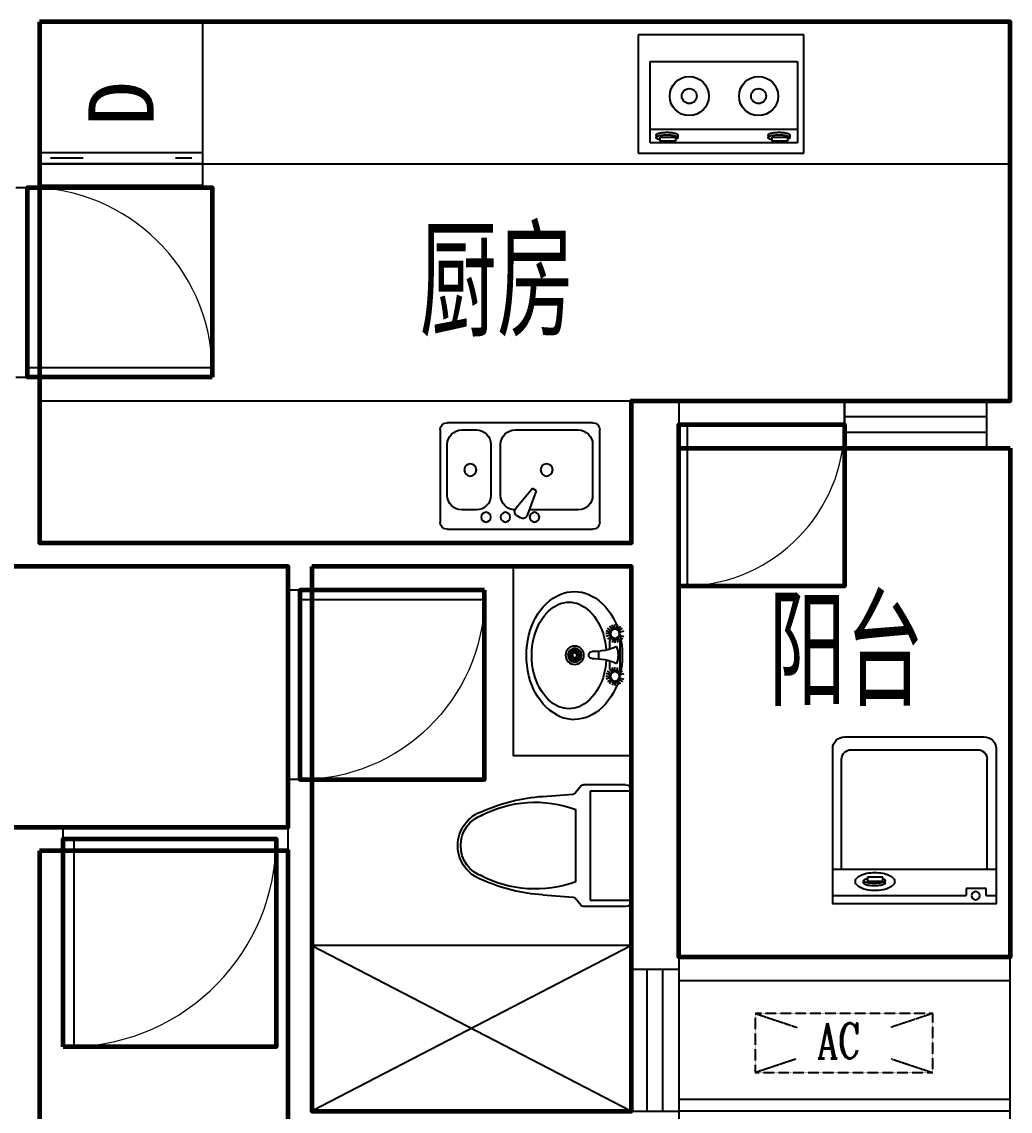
# Model space of a CAD drawing. Extents: x 4841515 to 4876615, y -1283548 to -1262748.
# Drawn here: x 4861440 to 4865615, y -1279148 to -1274548 of the extents above; entities that cross this region are included whole.
import ezdxf
from ezdxf.enums import TextEntityAlignment as Align

# ---------------------------------------------------------------- set-up
doc = ezdxf.new("R2010")
doc.units = 0
doc.header["$MEASUREMENT"] = 0
doc.linetypes.add('DASH', pattern=[0.35, 0.25, -0.1])
doc.layers.get('0').update_dxf_attribs({"linetype": 'CONTINUOUS'})
for name, color, linetype in [('4-BACLONY', 6, 'CONTINUOUS'), ('F1', 8, 'CONTINUOUS'), ('j', 8, 'CONTINUOUS'), ('J-厨房', 8, 'CONTINUOUS'), ('KTIAO', 124, 'CONTINUOUS'), ('PUB_TEXT', 7, 'CONTINUOUS'), ('WALL', 2, 'CONTINUOUS'), ('WINDOW', 4, 'CONTINUOUS'), ('洁具', 223, 'CONTINUOUS')]:
    doc.layers.add(name, color=color, linetype=linetype)
for name, color, linetype, lineweight in [('GT_卧室', 1, 'CONTINUOUS', 60), ('GT_卫生间', 5, 'CONTINUOUS', 60), ('GT_厨房', 4, 'CONTINUOUS', 60), ('GT_过道', 30, 'CONTINUOUS', 60), ('GT_门', 245, 'CONTINUOUS', 60), ('GT_阳台', 6, 'CONTINUOUS', 60)]:
    doc.layers.add(name, color=color, linetype=linetype, lineweight=lineweight)
doc.styles.add('-黑体', font='simhei.ttf', dxfattribs={"width": 0.8})
doc.styles.add('_ROMANC', font='ROMANC', dxfattribs={"width": 0.6})
doc.styles.add('ATT', font='TXT')
doc.styles.add('DIM_FONT', font='SIMPLEX.shx', dxfattribs={"width": 0.8})

# ---------------------------------------------------------------- blocks, each defined once
blk = doc.blocks.new('11PDRY03')
at = {"color": 0, "linetype": 'ByBlock'}
for p, q in [((0, 30), (30, 30)), ((0, 0), (0, 30)), ((4, 0), (4, 30)), ((6, 0), (6, 30)), ((30, 30), (30, 0)), ((5, 25), (5, 28)), ((5, 2), (5, 8)), ((30, 0), (0, 0))]:
    blk.add_line(p, q, dxfattribs=at)
at = {"color": 0, "linetype": 'ByBlock', "style": 'ATT', "flags": 8}
blk.add_attdef('LABEL', text='', height=12, dxfattribs=at).set_placement((15, 15), align=Align.MIDDLE)
at = {"color": 0, "linetype": 'ByBlock', "style": 'ATT'}
for tag, p, flags in [('ITEM', (0, -13), 3), ('ROOM_NUMBER', (0, -22), 1), ('DEPTH', (0, -30), 3), ('WIDTH', (0, -38), 3)]:
    blk.add_attdef(tag, p, '', height=6, dxfattribs=dict(at, flags=flags))
blk = doc.blocks.new('-BATH2')
at = {"layer": 'F1', "xscale": 23, "yscale": 23, "zscale": 23}
blk.add_blockref('11PDRY03', (3.4, 3.3), dxfattribs=at).add_auto_attribs({'LABEL': 'D'})
blk = doc.blocks.new('M_B0OPK')
for p, q in [((-0.5, 0.5), (0.5, 0.5)), ((0.5, 0.1667), (-0.5, 0.1667)), ((0.5, -0.1667), (-0.5, -0.1667)), ((-0.5, -0.5), (0.5, -0.5))]:
    blk.add_line(p, q)
blk = doc.blocks.new('A$C41EE4F51')
for p, q in [((35.5, 647.4), (66.1, 647.4)), ((36.3, 647.4), (36.3, 690)), ((66.1, 647.4), (66.1, 564.3)), ((144.8, 652.3), (611.5, 652.3)), ((145.2, 690), (145.2, 0)), ((651.5, 77.7), (651.5, 612.3)), ((66.1, 564.3), (35.5, 564.3)), ((36.3, 0), (36.3, 564.3)), ((87.4, 222), (99.1, 221.9)), ((96.8, 211.5), (113.4, 211.5)), ((96.8, 146.9), (96.8, 211.5)), ((113.4, 211.5), (113.4, 146.9)), ((113.4, 146.9), (96.8, 146.9)), ((88.5, 130.2), (99, 130.2)), ((144.8, 37.7), (611.5, 37.7))]:
    blk.add_line(p, q)
at = {"elevation": 0}
blk.add_lwpolyline([(706.3, 50), (706.3, 640, 0.414214), (656.3, 690), (0.5, 690), (0.5, 0), (656.3, 0, 0.414214)], format="xyb", close=True, dxfattribs=at)
blk.add_circle((35.5, 603.7), 17.5)
for centre, radius, start, end in [((611.5, 612.3), 40, 0, 90), ((166.4, 192), 108.5, 155.2655, 169.1967), ((122.2, 212.3), 59.9, 131.9599, 155.2655), ((94.9, 242.6), 19.1, 90, 131.9599), ((94.9, 242.6), 19.1, 48.0401, 90), ((67.6, 212.3), 59.9, 24.7345, 48.0401), ((23.5, 192), 108.5, 10.8033, 24.7345), ((236.6, 178.5), 180, 169.1967, 180), ((254.2, 176), 177.5, 173.9017, 180), ((171.6, 184.9), 94.4, 165.5369, 173.9017), ((120.2, 198.1), 41.3, 148.0894, 165.5369), ((88.5, 217.8), 4.03, 90, 148.0894), ((264.7, 176), 177.5, 173.9017, 180), ((182.1, 184.9), 94.4, 165.5369, 173.9017), ((88.5, 217.8), 4.03, 72.0546, 90), ((130.7, 198.1), 41.3, 148.0894, 165.5369), ((99, 217.8), 4.03, 90, 148.0894), ((99, 217.8), 4.03, 31.9106, 90), ((67.4, 198.1), 41.3, 18.9155, 31.9106), ((-46.8, 178.5), 180, 0, 10.8033), ((236.6, 178.5), 180, 180, 190.8033), ((166.4, 165.1), 108.5, 190.8033, 204.7345), ((254.2, 176), 177.5, 180, 186.0983), ((171.6, 167.2), 94.4, 186.0983, 194.4631), ((120.2, 154), 41.3, 194.4631, 211.9106), ((264.7, 176), 177.5, 180, 186.0983), ((182.1, 167.2), 94.4, 186.0983, 194.4631), ((130.7, 154), 41.3, 194.4631, 211.9106), ((67.4, 154), 41.3, 328.0894, 345.5369), ((16, 167.2), 94.4, 345.5369, 347.5389), ((23.5, 165.1), 108.5, 335.2655, 349.1967), ((-46.8, 178.5), 180, 349.1967, 0), ((122.2, 144.8), 59.9, 204.7345, 228.0401), ((94.9, 114.4), 19.1, 228.0401, 270), ((88.5, 134.3), 4.03, 211.9106, 270), ((94.9, 114.4), 19.1, 270, 311.9599), ((99, 134.3), 4.03, 211.9106, 270), ((99, 134.3), 4.03, 270, 328.0894), ((67.6, 144.8), 59.9, 311.9599, 335.2655), ((611.5, 77.7), 40, 270, 0)]:
    blk.add_arc(centre, radius, start, end)
at = {"oblique": -180, "text_generation_flag": 4, "width": 0.8, "flags": 9}
for tag in ['XSIZE', 'YSIZE']:
    blk.add_attdef(tag, (0.5, 345), '', height=0.5, rotation=270, dxfattribs=at)
blk = doc.blocks.new('A$C633E5647')
at = {"rotation": 270}
blk.add_blockref('A$C41EE4F51', (0, 706.3), dxfattribs=at)
blk = doc.blocks.new('A$C0A224319')
at = {"layer": 'KTIAO', "linetype": 'DASH'}
for p, q in [((0, 250), (0, 0)), ((750, 250), (0, 250)), ((0, 250), (176.8, 191.1)), ((750, 250), (573.2, 191.1)), ((750, 0), (750, 250)), ((172.2, 57.4), (0, 0)), ((575.5, 58.2), (750, 0)), ((0, 0), (750, 0))]:
    blk.add_line(p, q, dxfattribs=at)
at = {"layer": 'KTIAO', "style": '_ROMANC', "width": 0.7}
blk.add_text('AC', height=148.6, rotation=360, dxfattribs=at).set_placement((261.2, 60))
at = {"layer": 'KTIAO', "style": 'DIM_FONT', "oblique": 360, "width": 0.6, "flags": 9}
for tag in ['YSIZE', 'XSIZE']:
    blk.add_attdef(tag, (0, 0), '', height=0.5, rotation=360, dxfattribs=at)
blk = doc.blocks.new('A$C4151635E')
for p, q in [((500.6, 700), (0.6, 700)), ((0.6, 700), (0.6, 0)), ((500.6, 0), (500.6, 700)), ((113.7, 50.7), (113.7, 673.5)), ((113.7, 673.5), (456.2, 673.5)), ((400.5, 673.5), (400.5, 50.7)), ((456.2, 673.5), (456.2, 50.7)), ((422.7, 640.9), (434.4, 640.8)), ((432.2, 630.4), (448.8, 630.4)), ((432.2, 565.7), (432.2, 630.4)), ((448.8, 630.4), (448.8, 565.7)), ((448.8, 565.7), (432.2, 565.7)), ((423.9, 549.1), (434.4, 549.1)), ((422.7, 167.9), (434.4, 167.8)), ((432.2, 92.7), (432.2, 157.4)), ((432.2, 157.4), (448.8, 157.4)), ((448.8, 157.4), (448.8, 92.7)), ((448.8, 92.7), (432.2, 92.7)), ((456.2, 50.7), (113.7, 50.7)), ((423.9, 76.1), (434.4, 76.1)), ((0.6, 0), (500.6, 0))]:
    blk.add_line(p, q)
for points in [[(423.9, 549.1, -0.259034), (420.4, 551, -0.076276), (415.5, 562.5, -0.036515), (413.1, 576.1, -0.026615), (412, 594.9, -0.026615), (413.1, 613.8, -0.036515), (415.5, 627.3, -0.076276), (420.4, 638.9, -0.259034), (423.9, 640.8, -0.078462), (425.1, 640.6, -0.056762)], [(434.4, 549.1, -0.259034), (431, 551, -0.076276), (426, 562.5, -0.036515), (423.6, 576.1, -0.026615), (422.6, 594.9, -0.026615), (423.6, 613.8, -0.036515), (426, 627.3, -0.076276), (431, 638.9, -0.259034), (434.4, 640.8, -0.259034), (437.8, 638.9, -0.056762), (441.8, 630.4, -0.036515)], [(443.5, 565.7, -0.008736), (442.7, 562.5, -0.076276), (437.8, 551, -0.259034), (434.4, 549.1, -0.259034)], [(423.9, 76.1, -0.259034), (420.4, 78, -0.076276), (415.5, 89.5, -0.036515), (413.1, 103.1, -0.026615), (412, 121.9, -0.026615), (413.1, 140.8, -0.036515), (415.5, 154.3, -0.076276), (420.4, 165.9, -0.259034), (423.9, 167.8, -0.078462), (425.1, 167.6, -0.056762)], [(434.4, 76.1, -0.259034), (431, 78, -0.076276), (426, 89.5, -0.036515), (423.6, 103.1, -0.026615), (422.6, 121.9, -0.026615), (423.6, 140.8, -0.036515), (426, 154.3, -0.076276), (431, 165.9, -0.259034), (434.4, 167.8, -0.259034), (437.8, 165.9, -0.056762), (441.8, 157.4, -0.036515)], [(443.5, 92.7, -0.008736), (442.7, 89.5, -0.076276), (437.8, 78, -0.259034), (434.4, 76.1, -0.259034)]]:
    blk.add_lwpolyline(points, format="xyb")
for centre, radius in [((259.2, 508.4), 82.5), ((259.2, 508.4), 31.6), ((259.2, 215.8), 82.5), ((259.2, 215.8), 31.6)]:
    blk.add_circle(centre, radius)
at = {"style": 'DIM_FONT', "oblique": -180, "text_generation_flag": 4, "width": 0.8, "flags": 9}
for tag in ['YSIZE', 'XSIZE']:
    blk.add_attdef(tag, (0.6, 700), '', height=0.5, rotation=270, dxfattribs=at)
blk = doc.blocks.new('M_E29JIV')
at = {"color": 0, "linetype": 'ByBlock'}
for p, q in [((30.7, 337.5), (419.3, 337.5)), ((0, -306.8), (0, 306.8)), ((358, 306.8), (143.2, 306.8)), ((450, 306.8), (450, -306.8)), ((81.8, 245.5), (81.8, 40)), ((419.3, -20.5), (419.3, 245.5)), ((58.9, 31.4), (162.5, 70.2)), ((172.8, 52.5), (87.3, -17.8)), ((162.5, 70.2), (172.8, 52.5)), ((48.4, 2), (56.6, -12.3)), ((143.2, -81.8), (358, -81.8)), ((358, -122.7), (143.2, -122.7)), ((81.8, -184.1), (81.8, -245.5)), ((419.3, -245.5), (419.3, -184.1)), ((143.2, -306.8), (358, -306.8)), ((419.3, -337.5), (30.7, -337.5))]:
    blk.add_line(p, q, dxfattribs=at)
for centre, radius in [((250.6, 112.5), 25.6), ((51.1, 61.4), 20.5), ((51.1, -61.4), 20.5), ((51.1, -143.2), 20.5), ((250.6, -209.7), 25.6)]:
    blk.add_circle(centre, radius, dxfattribs=at)
for centre, radius, start, end in [((30.7, 306.8), 30.7, 90, 180), ((419.3, 306.8), 30.7, 0, 90), ((143.2, 245.5), 61.4, 90, 180), ((358, 245.5), 61.4, 0, 90), ((66.1, 12.3), 20.5, 110.5377, 210), ((74.3, -2), 20.5, 210, 309.4623), ((143.2, -20.5), 61.4, 180, 270), ((358, -20.5), 61.4, 270, 0), ((143.2, -184.1), 61.4, 90, 180), ((358, -184.1), 61.4, 0, 90), ((143.2, -245.5), 61.4, 180, 270), ((358, -245.5), 61.4, 270, 0), ((30.7, -306.8), 30.7, 180, 270), ((419.3, -306.8), 30.7, 270, 0)]:
    blk.add_arc(centre, radius, start, end, dxfattribs=at)
at = {"style": 'DIM_FONT', "width": 0.8, "flags": 9}
for tag in ['YSIZE', 'XSIZE']:
    blk.add_attdef(tag, (0, 0), '', height=0.5, dxfattribs=at)
blk = doc.blocks.new('toilet20')
at = {"layer": 'j'}
for p, q in [((-231.8, 0), (231.8, 0)), ((230.2, 0), (230.2, -174.6)), ((-257.2, -25.4), (-257.2, -202.3)), ((-230.2, -174.6), (-230.2, 0)), ((257.2, -25.4), (257.2, -202.3)), ((230.2, -174.6), (-230.2, -174.6)), ((-252.6, -212), (-221.8, -237.7)), ((252.6, -212), (221.8, -237.7)), ((-208, -374.7), (-217.3, -246.5)), ((-152.4, -235), (152.4, -235)), ((208, -374.7), (217.3, -246.5))]:
    blk.add_line(p, q, dxfattribs=at)
for centre, radius, start, end in [((231.8, -25.4), 25.4, 0, 90), ((-231.8, -25.4), 25.4, 90, 180), ((-244.5, -202.3), 12.7, 180, 230.1944), ((244.5, -202.3), 12.7, 309.8056, 0), ((-230, -247.4), 12.7, 4.1704, 50.1944), ((309.5, -406.6), 492.7, 159.6179, 208.0402), ((-309.5, -406.6), 492.7, 331.9598, 20.3821), ((230, -247.4), 12.7, 129.8056, 175.8296), ((531.5, -327.1), 741, 183.6819, 203.8813), ((-531.5, -327.1), 741, 336.1187, 356.3181), ((0, -580), 153.5, 197.8712, 270), ((-2.1, -586.4), 134.4, 197.6294, 270.8997), ((0, -580), 153.5, 270, 342.1288), ((2.1, -586.4), 134.4, 269.1003, 342.3706)]:
    blk.add_arc(centre, radius, start, end, dxfattribs=at)
blk = doc.blocks.new('toilet3')
at = {"layer": 'j'}
for p, q in [((-131.2, 374.8), (-148.1, 366.1)), ((-113.6, 382.2), (-131.2, 374.8)), ((-95.7, 388.5), (-113.6, 382.2)), ((-82.3, 368), (-97.4, 362.8)), ((-74.8, 394.3), (-95.7, 388.5)), ((-64.1, 373.1), (-82.3, 368)), ((-53.7, 398.8), (-74.8, 394.3)), ((-45.6, 377.1), (-64.1, 373.1)), ((-32.3, 402.1), (-53.7, 398.8)), ((-26.9, 379.9), (-45.6, 377.1)), ((-10.8, 404), (-32.3, 402.1)), ((-8.1, 381.6), (-26.9, 379.9)), ((10.8, 404.7), (-10.8, 404)), ((10.8, 382.2), (-8.1, 381.6)), ((32.4, 404), (10.8, 404.7)), ((29.7, 381.6), (10.8, 382.2)), ((48.5, 379.9), (29.7, 381.6)), ((53.9, 402.1), (32.4, 404)), ((67.2, 377.1), (48.5, 379.9)), ((75.3, 398.8), (53.9, 402.1)), ((85.7, 373.1), (67.2, 377.1)), ((96.4, 394.3), (75.3, 398.8)), ((103.9, 368), (85.7, 373.1)), ((117.3, 388.5), (96.4, 394.3)), ((119, 362.8), (103.9, 368)), ((135.3, 382.2), (117.3, 388.5)), ((152.8, 374.8), (135.3, 382.2)), ((169.8, 366.1), (152.8, 374.8)), ((-194.4, 333.7), (-207.6, 320.9)), ((-180.1, 345.4), (-194.4, 333.7)), ((-164.5, 356.3), (-180.1, 345.4)), ((-164.4, 322.6), (-174.9, 312.5)), ((-148.1, 366.1), (-164.5, 356.3)), ((-153.1, 331.9), (-164.4, 322.6)), ((-140, 341), (-153.1, 331.9)), ((-126.3, 349.2), (-140, 341)), ((-112.1, 356.5), (-126.3, 349.2)), ((-97.4, 362.8), (-112.1, 356.5)), ((133.7, 356.5), (119, 362.8)), ((147.9, 349.2), (133.7, 356.5)), ((161.6, 341), (147.9, 349.2)), ((174.7, 331.9), (161.6, 341)), ((186.1, 356.3), (169.8, 366.1)), ((186, 322.6), (174.7, 331.9)), ((196.5, 312.5), (186, 322.6)), ((201.7, 345.4), (186.1, 356.3)), ((216, 333.7), (201.7, 345.4)), ((229.2, 320.9), (216, 333.7)), ((-240, 276.5), (-246.8, 262.5)), ((-230.5, 292.2), (-240, 276.5)), ((-219.6, 307), (-230.5, 292.2)), ((-207.6, 320.9), (-219.6, 307)), ((-200.7, 277.2), (-205.5, 267.4)), ((-193.1, 289.7), (-200.7, 277.2)), ((-184.5, 301.5), (-193.1, 289.7)), ((-174.9, 312.5), (-184.5, 301.5)), ((206.1, 301.5), (196.5, 312.5)), ((214.7, 289.7), (206.1, 301.5)), ((222.3, 277.2), (214.7, 289.7)), ((227.1, 267.4), (222.3, 277.2)), ((241.2, 307), (229.2, 320.9)), ((252.1, 292.2), (241.2, 307)), ((261.6, 276.5), (252.1, 292.2)), ((261.6, 276.5), (268.4, 262.5)), ((-256.1, 233), (-258.4, 217.7)), ((-252.2, 248), (-256.1, 233)), ((-246.8, 262.5), (-252.2, 248)), ((-213.6, 235.6), (-214.2, 224.7)), ((-212, 246.5), (-213.6, 235.6)), ((-209.3, 257.1), (-212, 246.5)), ((-205.5, 267.4), (-209.3, 257.1)), ((9.9, 210.5), (9.9, 230)), ((230.9, 257.1), (227.1, 267.4)), ((233.6, 246.5), (230.9, 257.1)), ((235.2, 235.6), (233.6, 246.5)), ((235.8, 224.7), (235.2, 235.6)), ((268.4, 262.5), (273.8, 248)), ((273.8, 248), (277.7, 233)), ((277.7, 233), (280, 217.7)), ((-258.4, 217.7), (-259.2, 202.2)), ((-259.2, 202.2), (-258.4, 186.7)), ((-258.4, 186.7), (-256.1, 171.4)), ((-214.2, 224.7), (-213.6, 213.7)), ((-213.6, 213.7), (-212, 202.9)), ((-212, 202.9), (-209.3, 192.3)), ((-209.3, 192.3), (-205.5, 182)), ((0.2, 200.8), (-19.2, 200.8)), ((0.7, 203.8), (-17.8, 209.8)), ((0.7, 197.8), (-17.8, 191.8)), ((2.1, 206.5), (-13.7, 218)), ((2.1, 195.1), (-13.7, 183.7)), ((4.2, 208.7), (-7.2, 224.4)), ((4.2, 192.9), (-7.2, 177.2)), ((6.9, 210.1), (0.9, 228.6)), ((6.9, 191.6), (0.9, 173.1)), ((9.9, 191.1), (9.9, 171.6)), ((13, 210.1), (19, 228.6)), ((13, 191.6), (19, 173.1)), ((15.7, 208.7), (27.1, 224.4)), ((15.7, 192.9), (27.1, 177.2)), ((17.8, 206.5), (33.6, 218)), ((17.8, 195.1), (33.6, 183.7)), ((19.2, 203.8), (37.7, 209.8)), ((19.2, 197.8), (37.7, 191.8)), ((19.7, 200.8), (39.1, 200.8)), ((227.1, 182), (230.9, 192.3)), ((230.9, 192.3), (233.6, 202.9)), ((233.6, 202.9), (235.2, 213.7)), ((235.2, 213.7), (235.8, 224.7)), ((277.7, 171.4), (280, 186.7)), ((280, 217.7), (280.8, 202.2)), ((280, 186.7), (280.8, 202.2)), ((-256.1, 171.4), (-252.2, 156.4)), ((-252.2, 156.4), (-246.8, 141.8)), ((-246.8, 141.8), (-240, 127.9)), ((-205.5, 182), (-200.7, 172.1)), ((-200.7, 172.1), (-193.1, 159.7)), ((-193.1, 159.7), (-184.5, 147.9)), ((-184.5, 147.9), (-174.9, 136.9)), ((196.5, 136.9), (206.1, 147.9)), ((206.1, 147.9), (214.7, 159.7)), ((214.7, 159.7), (222.3, 172.1)), ((222.3, 172.1), (227.1, 182)), ((261.6, 127.9), (268.4, 141.8)), ((268.4, 141.8), (273.8, 156.4)), ((273.8, 156.4), (277.7, 171.4)), ((-240, 127.9), (-230.5, 112.2)), ((-230.5, 112.2), (-219.6, 97.3)), ((-219.6, 97.3), (-207.6, 83.4)), ((-174.9, 136.9), (-164.4, 126.7)), ((-164.4, 126.7), (-153.1, 117.5)), ((-153.1, 117.5), (-140, 108.3)), ((-140, 108.3), (-126.3, 100.1)), ((-126.3, 100.1), (-112.1, 92.8)), ((-112.1, 92.8), (-97.4, 86.6)), ((24.6, 99.4), (-6.6, 99.4)), ((119, 86.6), (133.7, 92.8)), ((133.7, 92.8), (147.9, 100.1)), ((147.9, 100.1), (161.6, 108.3)), ((161.6, 108.3), (174.7, 117.5)), ((174.7, 117.5), (186, 126.7)), ((186, 126.7), (196.5, 136.9)), ((229.2, 83.4), (241.2, 97.3)), ((241.2, 97.3), (252.1, 112.2)), ((252.1, 112.2), (261.6, 127.9)), ((-207.6, 83.4), (-194.4, 70.6)), ((-194.4, 70.6), (-180.1, 59)), ((-180.1, 59), (-164.5, 48.1)), ((-164.5, 48.1), (-148.1, 38.3)), ((-97, 42.3), (-112.7, 53.7)), ((-92.7, 46.6), (-104.1, 62.3)), ((-97.4, 86.6), (-82.3, 81.3)), ((-87.2, 49.3), (-93.2, 67.8)), ((-82.3, 81.3), (-64.1, 76.2)), ((-81.2, 50.3), (-81.2, 69.7)), ((-75.2, 49.3), (-69.2, 67.8)), ((-69.8, 46.6), (-58.3, 62.3)), ((-65.5, 42.3), (-49.7, 53.7)), ((-64.1, 76.2), (-45.6, 72.3)), ((-15.7, 52.8), (-49.1, 52.8)), ((-45.6, 72.3), (-26.9, 69.4)), ((-26.9, 69.4), (-11.6, 68.1)), ((29.8, 67.7), (48.5, 69.4)), ((67.1, 52.8), (33.7, 52.8)), ((48.5, 69.4), (67.2, 72.3)), ((67.2, 72.3), (85.7, 76.2)), ((83.5, 42.3), (67.8, 53.7)), ((87.8, 46.6), (76.4, 62.3)), ((85.7, 76.2), (103.9, 81.3)), ((93.2, 49.3), (87.2, 67.8)), ((99.3, 50.3), (99.3, 69.7)), ((103.9, 81.3), (119, 86.6)), ((105.3, 49.3), (111.3, 67.8)), ((110.7, 46.6), (122.1, 62.3)), ((115, 42.3), (130.7, 53.7)), ((169.8, 38.3), (186.1, 48.1)), ((186.1, 48.1), (201.7, 59)), ((201.7, 59), (216, 70.6)), ((216, 70.6), (229.2, 83.4)), ((-148.1, 38.3), (-131.2, 29.6)), ((-131.2, 29.6), (-113.6, 22.1)), ((-100.7, 30.8), (-120.1, 30.8)), ((-99.7, 36.8), (-118.2, 42.9)), ((-99.7, 24.8), (-118.2, 18.8)), ((-113.6, 22.1), (-95.7, 15.8)), ((-97, 19.4), (-112.7, 7.9)), ((-92.7, 15.1), (-104.1, -0.7)), ((-95.7, 15.8), (-74.8, 10)), ((-87.2, 12.3), (-93.2, -6.2)), ((-75.2, 12.3), (-69.2, -6.2)), ((-74.8, 10), (-53.7, 5.5)), ((-69.8, 15.1), (-58.3, -0.7)), ((-65.5, 19.4), (-49.7, 7.9)), ((-62.7, 36.8), (-44.2, 42.9)), ((-62.7, 24.8), (-44.2, 18.8)), ((-61.8, 30.8), (-42.3, 30.8)), ((-53.7, 5.5), (-32.3, 2.3)), ((67.1, 8.9), (-49.1, 8.9)), ((-32.3, 2.3), (-10.8, 0.3)), ((-10.8, 0.3), (10.8, -0.3)), ((10.8, -0.3), (32.4, 0.3)), ((32.4, 0.3), (53.9, 2.3)), ((53.9, 2.3), (75.3, 5.5)), ((79.8, 30.8), (60.3, 30.8)), ((80.7, 36.8), (62.2, 42.9)), ((80.7, 24.8), (62.2, 18.8)), ((83.5, 19.4), (67.8, 7.9)), ((75.3, 5.5), (96.4, 10)), ((87.8, 15.1), (76.4, -0.7)), ((93.2, 12.3), (87.2, -6.2)), ((96.4, 10), (117.3, 15.8)), ((105.3, 12.3), (111.3, -6.2)), ((110.7, 15.1), (122.1, -0.7)), ((115, 19.4), (130.7, 7.9)), ((117.3, 15.8), (135.3, 22.1)), ((117.8, 36.8), (136.3, 42.9)), ((117.8, 24.8), (136.3, 18.8)), ((118.7, 30.8), (138.2, 30.8)), ((135.3, 22.1), (152.8, 29.6)), ((152.8, 29.6), (169.8, 38.3))]:
    blk.add_line(p, q, dxfattribs=at)
for centre, radius in [((9.9, 200.8), 38.9), ((9.9, 200.8), 29.2), ((9.9, 200.8), 9.73), ((-81.2, 30.8), 19.5), ((99.3, 30.8), 19.5)]:
    blk.add_circle(centre, radius, dxfattribs=at)
for centre, radius, start, end in [((9, 127.1), 14.6, 0, 180), ((-245.1, 121.9), 239.6, 335.8374, 1.2386), ((263.1, 121.9), 239.6, 178.7614, 204.1626), ((9, 122.8), 105.1, 250.2486, 289.7514)]:
    blk.add_arc(centre, radius, start, end, dxfattribs=at)
blk = doc.blocks.new('$DorLib2D$00000001')
for p, q in [((0.45, 0.975), (0.5, 0.975)), ((0.45, 0), (0.45, 0.975)), ((0.5, 0), (0.5, 0.975)), ((0.5, 0), (0.45, 0))]:
    blk.add_line(p, q)
at = {"lineweight": 13}
blk.add_arc((0.475, 0), 0.975, 91.4693, 180, dxfattribs=at)
blk = doc.blocks.new('$TCHSYS$DOOR2D')
for p, q in [((0.45, 0.975), (0.5, 0.975)), ((0.45, 0), (0.45, 0.975)), ((0.5, 0), (0.5, 0.975)), ((0.5, 0), (0.45, 0))]:
    blk.add_line(p, q)
at = {"lineweight": 13}
blk.add_arc((0.475, 0), 0.975, 91.46928, 180, dxfattribs=at)

msp = doc.modelspace()

# ---------------------------------------------------------------- linework, layer by layer
at = {"layer": '4-BACLONY'}
for p, q in [((4865615.2, -1278497.6), (4864215.2, -1278497.6)), ((4865615.2, -1278597.6), (4864215.2, -1278597.6))]:
    msp.add_line(p, q, dxfattribs=at)
at = {"layer": 'GT_卧室'}
msp.add_lwpolyline([(4861515.1, -1278047.6), (4861515.7, -1282747.6), (4864015.2, -1282747.6), (4864015.2, -1279247.6), (4862565.2, -1279247.6), (4862565.2, -1278047.6), (4861515.1, -1278047.8)], dxfattribs=at)
at = {"layer": 'GT_卫生间'}
msp.add_lwpolyline([(4862665.2, -1276847.6), (4862665.2, -1279147.6), (4864015.2, -1279147.6), (4864015.2, -1276847.6), (4862665.2, -1276847.6)], dxfattribs=at)
at = {"layer": 'GT_厨房'}
msp.add_lwpolyline([(4861515.2, -1274547.6), (4861515.2, -1276747.6), (4864015.2, -1276747.6), (4864015.2, -1276147.6), (4865615.2, -1276147.6), (4865615.2, -1274547.6), (4861515.2, -1274547.6)], dxfattribs=at)
at = {"layer": 'GT_过道'}
msp.add_lwpolyline([(4856015.2, -1276047.6), (4856015.2, -1277147.6), (4857715.2, -1277147.6), (4857715.2, -1277947.6), (4862565.1, -1277947.6), (4862565.1, -1276847.6), (4860115.2, -1276847.6), (4860115.2, -1276047.6), (4856015.2, -1276047.6)], dxfattribs=at)
at = {"layer": 'GT_门'}
for points in [[(4862245.2, -1276047.6), (4861465.2, -1276047.6), (4861465.2, -1275247.6), (4862245.2, -1275247.6), (4862245.2, -1276047.6)], [(4864215.2, -1276930.1), (4864215.2, -1276247.6), (4864915.2, -1276247.6), (4864915.2, -1276930.1), (4864215.2, -1276930.1)], [(4863395.2, -1276947.6), (4862615.2, -1276947.6), (4862615.2, -1277747.6), (4863395.2, -1277747.6), (4863395.2, -1276947.6)], [(4861615.1, -1278875.1), (4861615.1, -1277997.6), (4862515.1, -1277997.6), (4862515.1, -1278875.1), (4861615.1, -1278875.1)]]:
    msp.add_lwpolyline(points, dxfattribs=at)
at = {"layer": 'GT_阳台'}
msp.add_lwpolyline([(4865615.2, -1276347.6), (4865615.2, -1278497.6), (4864215.2, -1278497.6), (4864215.2, -1276347.6), (4865615.2, -1276347.6)], dxfattribs=at)
at = {"layer": 'J-厨房'}
for p, q in [((4861515.2, -1275147.6), (4865615.2, -1275147.6)), ((4861515.2, -1276147.6), (4864015.2, -1276147.6)), ((4863515.2, -1276847.6), (4863515.2, -1277647.6)), ((4864015.2, -1277647.6), (4863515.2, -1277647.6)), ((4864015.2, -1278447.6), (4862665.2, -1279147.6)), ((4862665.2, -1278447.6), (4864015.2, -1279147.6)), ((4864015.2, -1278447.6), (4862665.2, -1278447.6))]:
    msp.add_line(p, q, dxfattribs=at)
at = {"layer": 'KTIAO'}
for p, q in [((4865615.2, -1279097.6), (4864215.2, -1279097.6)), ((4865615.2, -1279147.6), (4864215.2, -1279147.6))]:
    msp.add_line(p, q, dxfattribs=at)
at = {"layer": 'WALL'}
for p, q in [((4861515.2, -1274547.6), (4865615.2, -1274547.6)), ((4861515.2, -1274547.6), (4861515.2, -1275247.6)), ((4865615.2, -1276147.6), (4865615.2, -1274547.6)), ((4865615.2, -1276147.6), (4865615.2, -1274547.6)), ((4861415.2, -1275247.6), (4861515.2, -1275247.6)), ((4861415.2, -1276047.6), (4861515.2, -1276047.6)), ((4861515.2, -1276047.6), (4861515.2, -1276747.6)), ((4864215.2, -1276147.6), (4864015.2, -1276147.6)), ((4864015.2, -1276147.6), (4864015.2, -1276747.6)), ((4864215.2, -1276147.6), (4864215.2, -1278547.6)), ((4864915.2, -1276347.6), (4864915.2, -1276147.6)), ((4864915.2, -1276147.6), (4864915.2, -1276347.6)), ((4865515.2, -1276147.6), (4865515.2, -1276347.6)), ((4865515.2, -1276147.6), (4865615.2, -1276147.6)), ((4865515.2, -1276347.6), (4865615.2, -1276347.6)), ((4865615.2, -1279347.6), (4865615.2, -1276347.6)), ((4861515.2, -1276747.6), (4864015.2, -1276747.6)), ((4864215.2, -1276947.6), (4864215.2, -1276747.6)), ((4860115.2, -1276847.6), (4862565.2, -1276847.6)), ((4862565.2, -1276947.6), (4862565.2, -1276847.6)), ((4862665.2, -1276847.6), (4864015.2, -1276847.6)), ((4862665.2, -1276847.6), (4862665.2, -1276947.6)), ((4864015.2, -1276847.6), (4864015.2, -1278547.6)), ((4862665.2, -1276947.6), (4862565.2, -1276947.6)), ((4864215.2, -1276947.6), (4864215.2, -1278547.6)), ((4862565.2, -1277747.6), (4862565.2, -1277947.6)), ((4862665.2, -1277747.6), (4862565.2, -1277747.6)), ((4862665.2, -1277747.6), (4862665.2, -1279147.6)), ((4861415.2, -1277947.6), (4861615.1, -1277947.6)), ((4861615.1, -1278047.6), (4861615.1, -1277947.6)), ((4862565.1, -1277947.6), (4862565.2, -1277947.6)), ((4862565.1, -1278047.6), (4862565.1, -1277947.6)), ((4861515.1, -1282747.6), (4861515.1, -1278047.6)), ((4861515.1, -1278047.6), (4861615.1, -1278047.6)), ((4862565.1, -1278047.6), (4862565.2, -1278047.6)), ((4862565.2, -1278047.6), (4862565.2, -1279247.6)), ((4864015.2, -1278547.6), (4864215.2, -1278547.6)), ((4862665.2, -1279147.6), (4864015.2, -1279147.6)), ((4864015.2, -1279147.6), (4864215.2, -1279147.6)), ((4864215.2, -1279147.6), (4864215.2, -1282947.6))]:
    msp.add_line(p, q, dxfattribs=at)

# ---------------------------------------------------------------- block references
at = {"layer": 'F1', "xscale": -1, "rotation": 179.9998572597185}
msp.add_blockref('A$C633E5647', (4864865.5, -1277566.6, 0), dxfattribs=at)
at = {"layer": 'J-厨房', "rotation": 270}
msp.add_blockref('A$C4151635E', (4864043.8, -1274602.2), dxfattribs=at)
at = {"layer": 'J-厨房', "extrusion": (0, 0, -1), "zscale": -1}
for name, p, rotation in [('M_E29JIV', (-4863544.6, -1276690.5), 90), ('toilet3', (-4863976.6, -1277212.4), 270)]:
    msp.add_blockref(name, p, dxfattribs=dict(at, rotation=rotation))
at = {"layer": 'J-厨房', "xscale": -1, "rotation": 270}
msp.add_blockref('toilet20', (4864015.2, -1278026.2), dxfattribs=at)
at = {"layer": 'KTIAO'}
msp.add_blockref('A$C0A224319', (4864537.8, -1278984.8), dxfattribs=at)
at = {"layer": 'WINDOW'}
for name, p, xscale, yscale, zscale, rotation in [('$TCHSYS$DOOR2D', (4861465.2, -1275647.6), 800, 800, 800, 269.9999999999999), ('M_B0OPK', (4865215.2, -1276247.6), 600, 200, 600, 180), ('$TCHSYS$DOOR2D', (4862615.2, -1277347.6), -800, 800, -800, 269.9999999999999), ('$DorLib2D$00000001', (4862065.1, -1277997.6), 900, 900, 900, 180.0000000000013), ('M_B0OPK', (4864115.2, -1278847.6), 600, 200, 600, 270)]:
    msp.add_blockref(name, p, dxfattribs=dict(at, xscale=xscale, yscale=yscale, zscale=zscale, rotation=rotation))
at = {"layer": 'WINDOW', "xscale": -700, "yscale": -700, "zscale": -700}
msp.add_blockref('$TCHSYS$DOOR2D', (4864565.2, -1276247.6), dxfattribs=at)
at = {"layer": '洁具', "extrusion": (0, 0, -1), "zscale": -1, "rotation": 90.00001104569657}
msp.add_blockref('-BATH2', (-4861511.8, -1275241), dxfattribs=at)

# ---------------------------------------------------------------- texts
at = {"layer": 'PUB_TEXT', "style": '-黑体', "width": 0.6}
for s, p in [('厨房', (4863447.9, -1275833.5)), ('阳台', (4864922.5, -1277393.6))]:
    msp.add_text(s, height=400, dxfattribs=at).set_placement(p, align=Align.CENTER)

doc.saveas('drawing.dxf')
